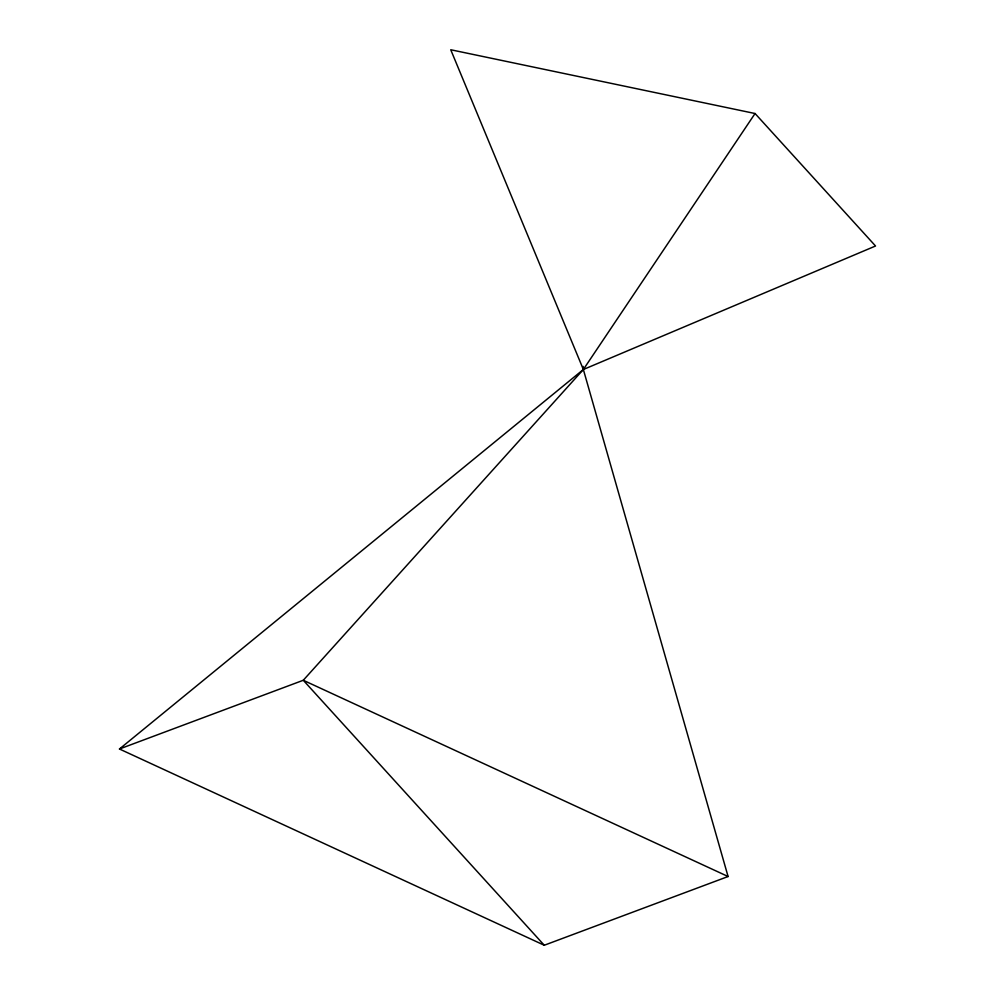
<?xml version="1.0" encoding="UTF-8"?>
<svg xmlns="http://www.w3.org/2000/svg" width="995" height="995" viewBox="0 0 995 995"><rect width="100%" height="100%" fill="white"/><g stroke="black" fill="none" stroke-linecap="round" stroke-linejoin="round"><path stroke-width="1.49" d="M119.462 748.999L303.276 680.269L583.356 369.506L755.056 113.517L875.538 246.001L583.356 369.506L119.462 748.999L544.265 945.25L728.079 876.52L583.356 369.506L450.735 49.75L755.056 113.517M728.079 876.52L303.276 680.269L544.265 945.25M583.145 366.409L583.356 369.506"/></g></svg>
